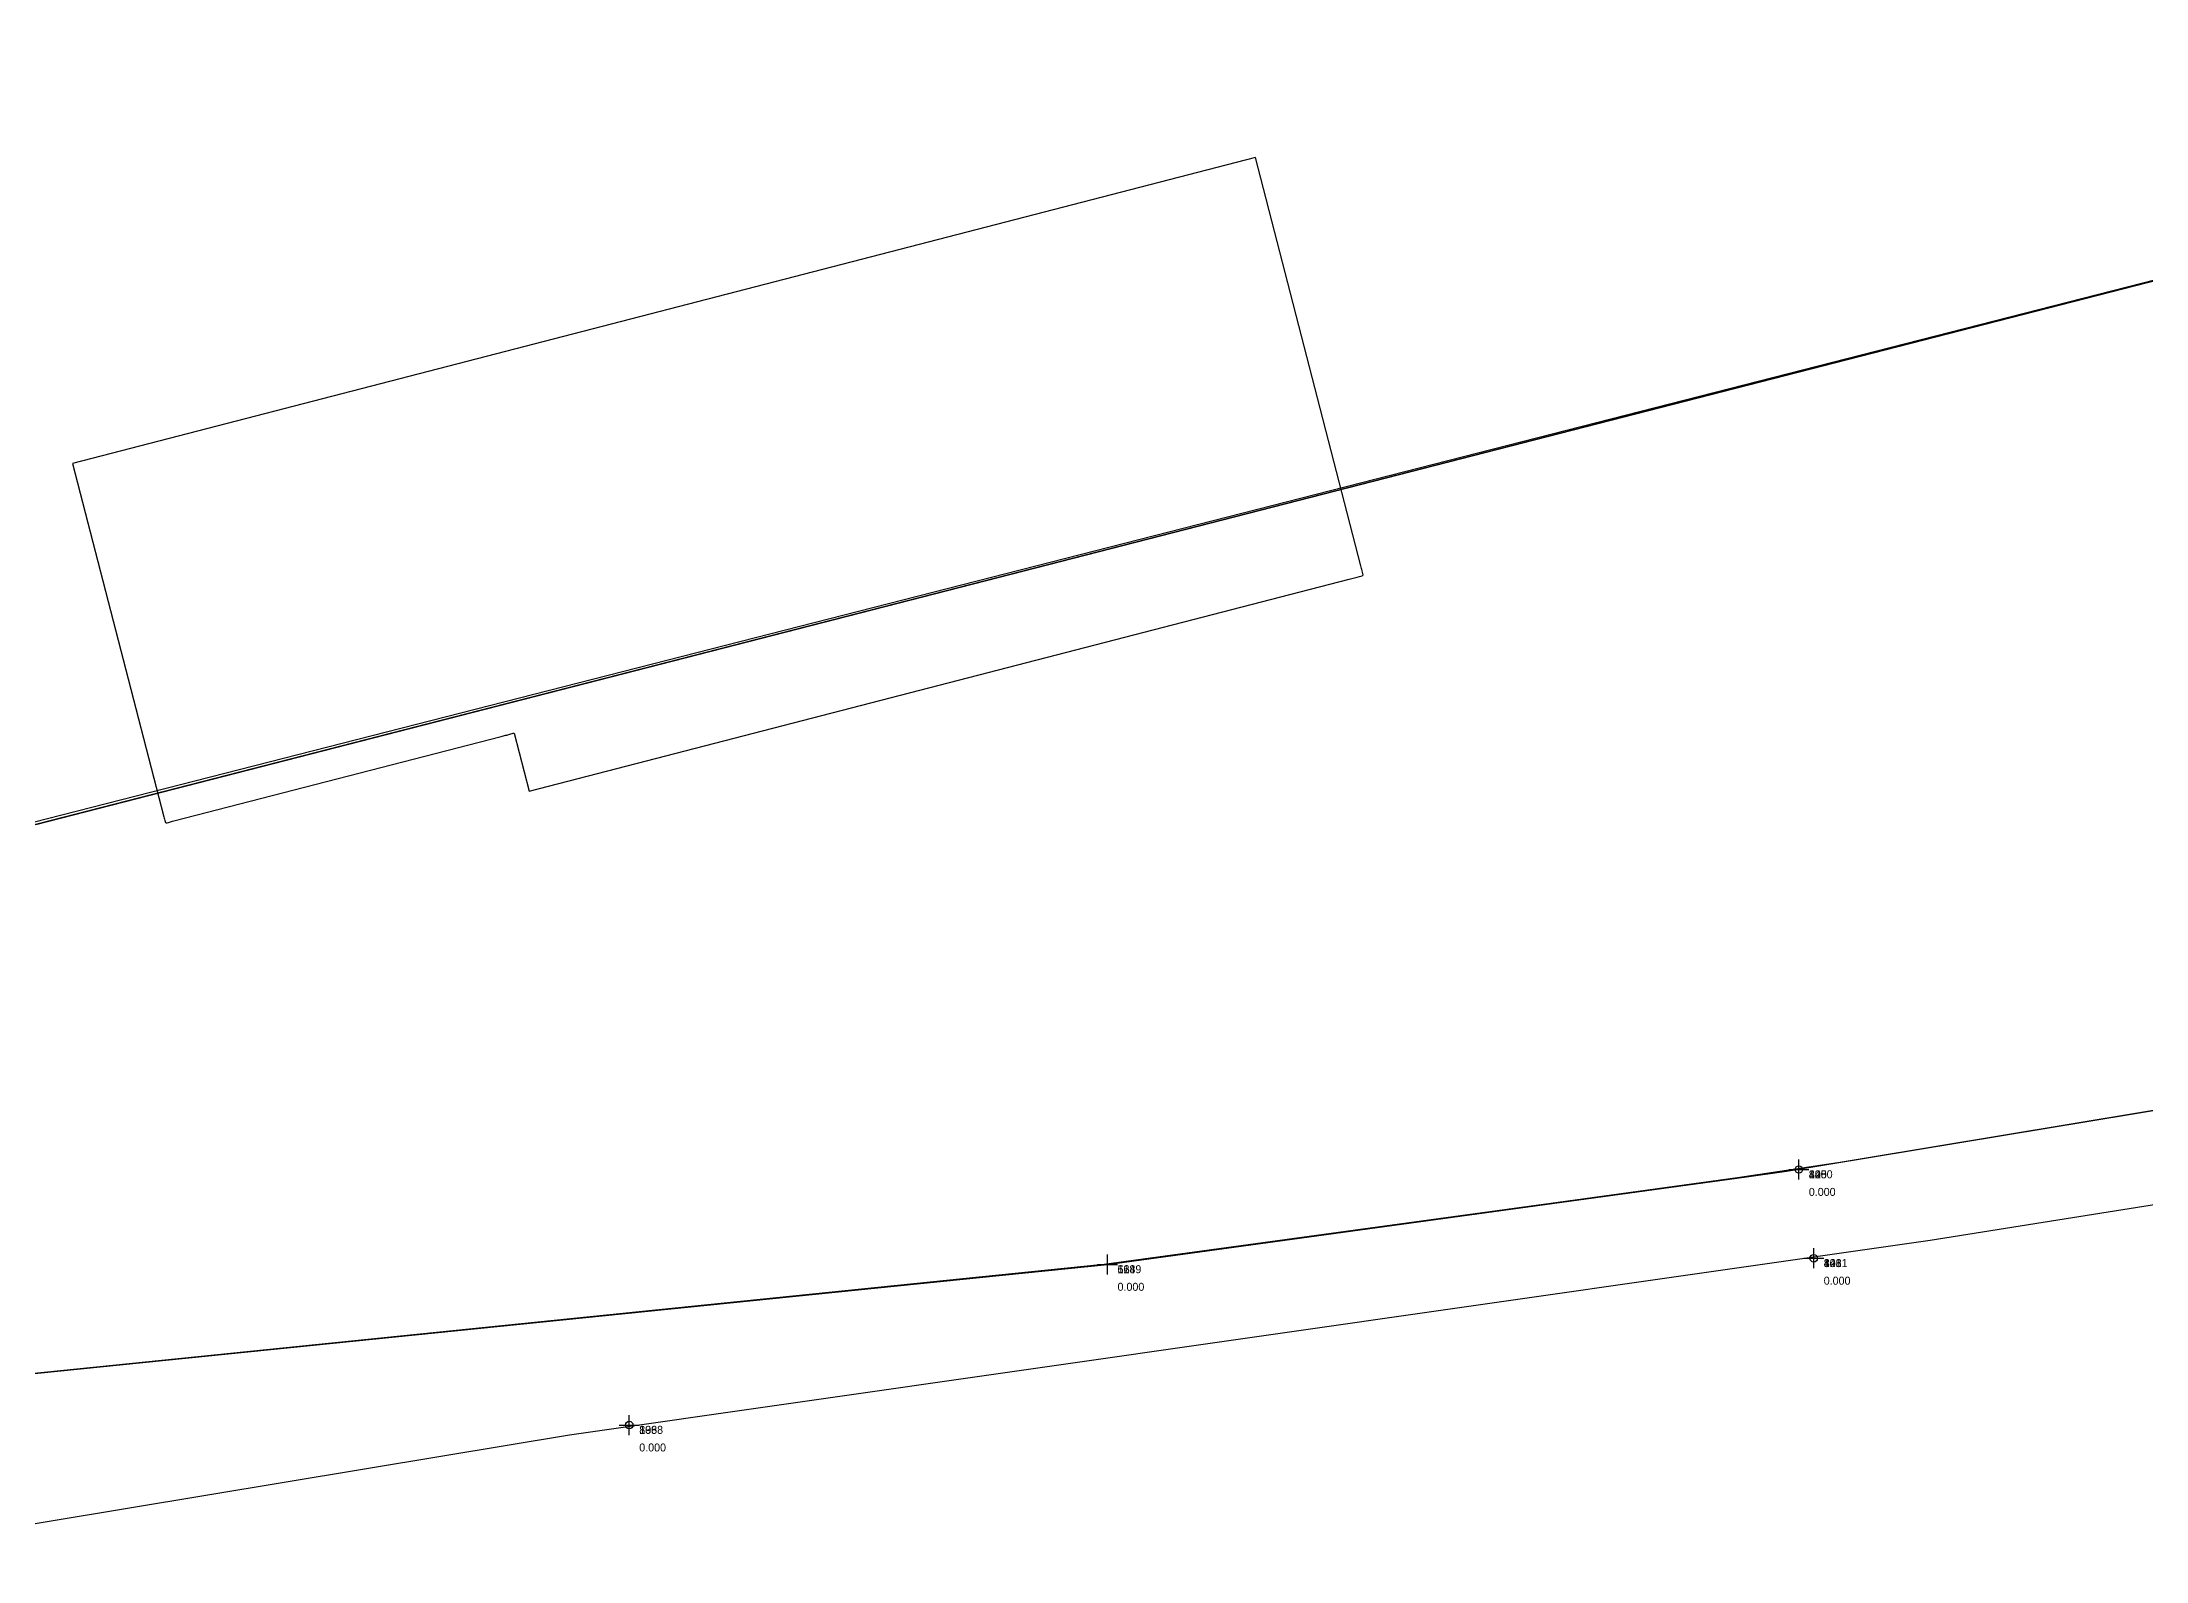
# Model space of a CAD drawing. Header units: metres. Extents: x 581016 to 32581287, y 5319908 to 5321142.
# Drawn here: x 581457.3 to 581667.6, y 5320218.3 to 5320370.2 of the extents above; entities that cross this region are included whole.
import ezdxf
from ezdxf.enums import TextEntityAlignment as Align

# ---------------------------------------------------------------- set-up
doc = ezdxf.new("R2010")
doc.units = ezdxf.units.M
doc.header["$PDMODE"] = 2
doc.header["$PDSIZE"] = 1
for name, color, linetype in [('Flurstuecksgrenzedxf', 7, 'Continuous'), ('Gebaeudeumrissliniedxf', 7, 'Continuous'), ('Grenzpunktdxf', 7, 'Continuous'), ('Grenzpunktunabgemarktdxf', 7, 'Continuous'), ('PointHeights', 7, 'Continuous'), ('PointNames', 7, 'Continuous'), ('UmringIndustrieUGewerbefldxf', 7, 'Continuous'), ('UmringPStrassenverkehrdxf', 7, 'Continuous')]:
    doc.layers.add(name, color=color, linetype=linetype)

msp = doc.modelspace()

# ---------------------------------------------------------------- linework, layer by layer
at = {"layer": 'Flurstuecksgrenzedxf', "color": 178}
for points in [[(581761.37, 5320370.18), (581434.25, 5320286.17)], [(581761.37, 5320370.18), (581434.25, 5320286.17)], [(581434.17, 5320286.47), (581751.19, 5320367.57)], [(581434.17, 5320286.47), (581751.19, 5320367.57)], [(582002.21, 5320338.27), (581948.16, 5320323.18), (581936.09, 5320320.06), (581872.73, 5320304.28), (581860.23, 5320301.18), (581767.9, 5320280.95), (581759.12, 5320279.3), (581714.4, 5320270.96), (581701.69, 5320268.84), (581638.11, 5320258.28), (581626.73, 5320256.57), (581563.77, 5320247.92), (581450.34, 5320236.37)], [(582002.21, 5320338.27), (581948.16, 5320323.18), (581936.09, 5320320.06), (581872.73, 5320304.28), (581860.23, 5320301.18), (581767.9, 5320280.95), (581759.12, 5320279.3), (581714.4, 5320270.96), (581701.69, 5320268.84), (581638.11, 5320258.28), (581626.73, 5320256.57), (581563.77, 5320247.92), (581450.34, 5320236.37)], [(581434.04, 5320218.26), (581497.34, 5320228.76), (581510, 5320230.86), (581646, 5320250.36), (581658.77, 5320252.37), (581721.86, 5320262.41), (581732.1, 5320264.39), (581783.32, 5320274.28), (581789.94, 5320275.62), (581852.8, 5320288.98), (581859.47, 5320290.4), (581949.4, 5320313.07), (581960.3, 5320316.01), (582014.76, 5320330.74)], [(581434.04, 5320218.26), (581497.34, 5320228.76), (581510, 5320230.86), (581646, 5320250.36), (581658.77, 5320252.37), (581721.86, 5320262.41), (581732.1, 5320264.39), (581783.32, 5320274.28), (581789.94, 5320275.62), (581852.8, 5320288.98), (581859.47, 5320290.4), (581949.4, 5320313.07), (581960.3, 5320316.01), (582014.76, 5320330.74)], [(581450.59, 5320236.41), (581563.77, 5320247.92), (581627.65, 5320256.69), (581631.64, 5320257.24), (581714.03, 5320270.89)], [(581450.59, 5320236.41), (581563.77, 5320247.92), (581627.65, 5320256.69), (581631.64, 5320257.24), (581714.03, 5320270.89)]]:
    msp.add_lwpolyline(points, dxfattribs=at)
at = {"layer": 'Gebaeudeumrissliniedxf', "color": 178}
msp.add_lwpolyline([(581460.31, 5320328.03), (581469.45, 5320292.67), (581469.48, 5320292.56), (581469.51, 5320292.44), (581469.54, 5320292.33), (581469.57, 5320292.22), (581469.6, 5320292.11), (581469.67, 5320292.08), (581469.78, 5320292.1), (581469.89, 5320292.13), (581470, 5320292.16), (581470.11, 5320292.19), (581470.21, 5320292.22), (581470.32, 5320292.24), (581470.43, 5320292.27), (581503.16, 5320300.73), (581503.27, 5320300.76), (581503.38, 5320300.78), (581503.49, 5320300.81), (581503.6, 5320300.84), (581503.71, 5320300.87), (581503.82, 5320300.9), (581503.92, 5320300.92), (581504.03, 5320300.95), (581504.14, 5320300.98), (581504.25, 5320301.01), (581504.36, 5320301.04), (581504.45, 5320301.06), (581504.46, 5320301.04), (581505.96, 5320295.25), (581587.93, 5320316.46), (581588.19, 5320316.52), (581588.45, 5320316.59), (581588.71, 5320316.66), (581588.97, 5320316.72), (581589.23, 5320316.79), (581589.32, 5320316.89), (581589.29, 5320317.02), (581589.25, 5320317.15), (581589.22, 5320317.28), (581589.19, 5320317.41), (581589.15, 5320317.54), (581589.12, 5320317.67), (581589.09, 5320317.8), (581578.55, 5320358.62)], close=True, dxfattribs=at)
msp.add_lwpolyline([(581460.31, 5320328.03), (581469.45, 5320292.67), (581469.48, 5320292.56), (581469.51, 5320292.44), (581469.54, 5320292.33), (581469.57, 5320292.22), (581469.6, 5320292.11), (581469.67, 5320292.08), (581469.78, 5320292.1), (581469.89, 5320292.13), (581470, 5320292.16), (581470.11, 5320292.19), (581470.21, 5320292.22), (581470.32, 5320292.24), (581470.43, 5320292.27), (581503.16, 5320300.73), (581503.27, 5320300.76), (581503.38, 5320300.78), (581503.49, 5320300.81), (581503.6, 5320300.84), (581503.71, 5320300.87), (581503.82, 5320300.9), (581503.92, 5320300.92), (581504.03, 5320300.95), (581504.14, 5320300.98), (581504.25, 5320301.01), (581504.36, 5320301.04), (581504.45, 5320301.06), (581504.46, 5320301.04), (581505.96, 5320295.25), (581587.93, 5320316.46), (581588.19, 5320316.52), (581588.45, 5320316.59), (581588.71, 5320316.66), (581588.97, 5320316.72), (581589.23, 5320316.79), (581589.32, 5320316.89), (581589.29, 5320317.02), (581589.25, 5320317.15), (581589.22, 5320317.28), (581589.19, 5320317.41), (581589.15, 5320317.54), (581589.12, 5320317.67), (581589.09, 5320317.8), (581578.55, 5320358.62)], close=True, dxfattribs=at)
at = {"layer": 'Grenzpunktdxf', "color": 178}
for centre in [(581632.87, 5320257.41), (581632.87, 5320257.41), (581632.87, 5320257.41), (581632.87, 5320257.41), (581634.36, 5320248.53), (581634.36, 5320248.53), (581634.36, 5320248.53), (581634.36, 5320248.53), (581515.96, 5320231.85), (581515.96, 5320231.85), (581515.96, 5320231.85), (581515.96, 5320231.85)]:
    msp.add_circle(centre, 0.375, dxfattribs=at)
at = {"layer": 'Grenzpunktdxf', "linetype": 'Continuous'}
for p in [(581632.87, 5320257.41), (581632.87, 5320257.41), (581632.87, 5320257.41), (581632.87, 5320257.41), (581634.36, 5320248.53), (581634.36, 5320248.53), (581634.36, 5320248.53), (581634.36, 5320248.53), (581515.96, 5320231.85), (581515.96, 5320231.85), (581515.96, 5320231.85), (581515.96, 5320231.85)]:
    msp.add_point(p, dxfattribs=at)
at = {"layer": 'Grenzpunktunabgemarktdxf', "color": 178}
msp.add_circle((581563.77, 5320247.92), 0.0833, dxfattribs=at)
msp.add_circle((581563.77, 5320247.92), 0.0833, dxfattribs=at)
at = {"layer": 'Grenzpunktunabgemarktdxf', "linetype": 'Continuous'}
msp.add_point((581563.77, 5320247.92), dxfattribs=at)
msp.add_point((581563.77, 5320247.92), dxfattribs=at)
msp.add_point((581563.77, 5320247.92), dxfattribs=at)
msp.add_point((581563.77, 5320247.92), dxfattribs=at)
at = {"layer": 'UmringIndustrieUGewerbefldxf', "color": 178}
for points in [[(581434.17, 5320286.47), (581751.19, 5320367.57)], [(581434.17, 5320286.47), (581751.19, 5320367.57)], [(581456.64, 5320291.92), (581747.7, 5320366.67)], [(581456.64, 5320291.92), (581747.7, 5320366.67)], [(581715.15, 5320271.08), (581632.56, 5320257.37), (581628.57, 5320256.82), (581563.45, 5320247.9), (581563.04, 5320247.88), (581450.59, 5320236.41)], [(581715.15, 5320271.08), (581632.56, 5320257.37), (581628.57, 5320256.82), (581563.45, 5320247.9), (581563.04, 5320247.88), (581450.59, 5320236.41)]]:
    msp.add_lwpolyline(points, dxfattribs=at)
at = {"layer": 'UmringPStrassenverkehrdxf', "color": 178}
for points in [[(582002.21, 5320338.27), (581948.16, 5320323.18), (581936.09, 5320320.06), (581872.73, 5320304.28), (581860.23, 5320301.18), (581767.9, 5320280.95), (581759.12, 5320279.3), (581714.4, 5320270.96), (581701.69, 5320268.84), (581638.11, 5320258.28), (581626.73, 5320256.57), (581563.77, 5320247.92), (581450.34, 5320236.37)], [(582002.21, 5320338.27), (581948.16, 5320323.18), (581936.09, 5320320.06), (581872.73, 5320304.28), (581860.23, 5320301.18), (581767.9, 5320280.95), (581759.12, 5320279.3), (581714.4, 5320270.96), (581701.69, 5320268.84), (581638.11, 5320258.28), (581626.73, 5320256.57), (581563.77, 5320247.92), (581450.34, 5320236.37)], [(581434.04, 5320218.26), (581497.34, 5320228.76), (581510, 5320230.86), (581646, 5320250.36), (581658.77, 5320252.37), (581721.86, 5320262.41), (581732.1, 5320264.39), (581783.32, 5320274.28), (581789.94, 5320275.62), (581852.8, 5320288.98), (581859.47, 5320290.4), (581949.4, 5320313.07), (581960.3, 5320316.01), (582014.76, 5320330.74)], [(581434.04, 5320218.26), (581497.34, 5320228.76), (581510, 5320230.86), (581646, 5320250.36), (581658.77, 5320252.37), (581721.86, 5320262.41), (581732.1, 5320264.39), (581783.32, 5320274.28), (581789.94, 5320275.62), (581852.8, 5320288.98), (581859.47, 5320290.4), (581949.4, 5320313.07), (581960.3, 5320316.01), (582014.76, 5320330.74)]]:
    msp.add_lwpolyline(points, dxfattribs=at)

# ---------------------------------------------------------------- texts
at = {"layer": 'PointHeights', "linetype": 'Continuous'}
for p in [(581633.87, 5320255.57), (581633.87, 5320255.57), (581633.87, 5320255.57), (581633.87, 5320255.57), (581564.77, 5320246.08), (581564.77, 5320246.08), (581564.77, 5320246.08), (581564.77, 5320246.08), (581635.36, 5320246.69), (581635.36, 5320246.69), (581635.36, 5320246.69), (581635.36, 5320246.69), (581516.96, 5320230.01), (581516.96, 5320230.01), (581516.96, 5320230.01), (581516.96, 5320230.01)]:
    msp.add_text('0.000', height=0.8, dxfattribs=at).set_placement(p, align=Align.TOP_LEFT)
at = {"layer": 'PointNames', "linetype": 'Continuous'}
for s, p in [('405', (581633.87, 5320257.33)), ('820', (581633.87, 5320257.33)), ('1080', (581633.87, 5320257.33)), ('145', (581633.87, 5320257.33)), ('564', (581564.77, 5320247.84)), ('614', (581564.77, 5320247.84)), ('1239', (581564.77, 5320247.84)), ('1289', (581564.77, 5320247.84)), ('406', (581635.36, 5320248.45)), ('821', (581635.36, 5320248.45)), ('146', (581635.36, 5320248.45)), ('1081', (581635.36, 5320248.45)), ('393', (581516.96, 5320231.77)), ('808', (581516.96, 5320231.77)), ('133', (581516.96, 5320231.77)), ('1068', (581516.96, 5320231.77))]:
    msp.add_text(s, height=0.8, dxfattribs=at).set_placement(p, align=Align.TOP_LEFT)

doc.saveas('drawing.dxf')
